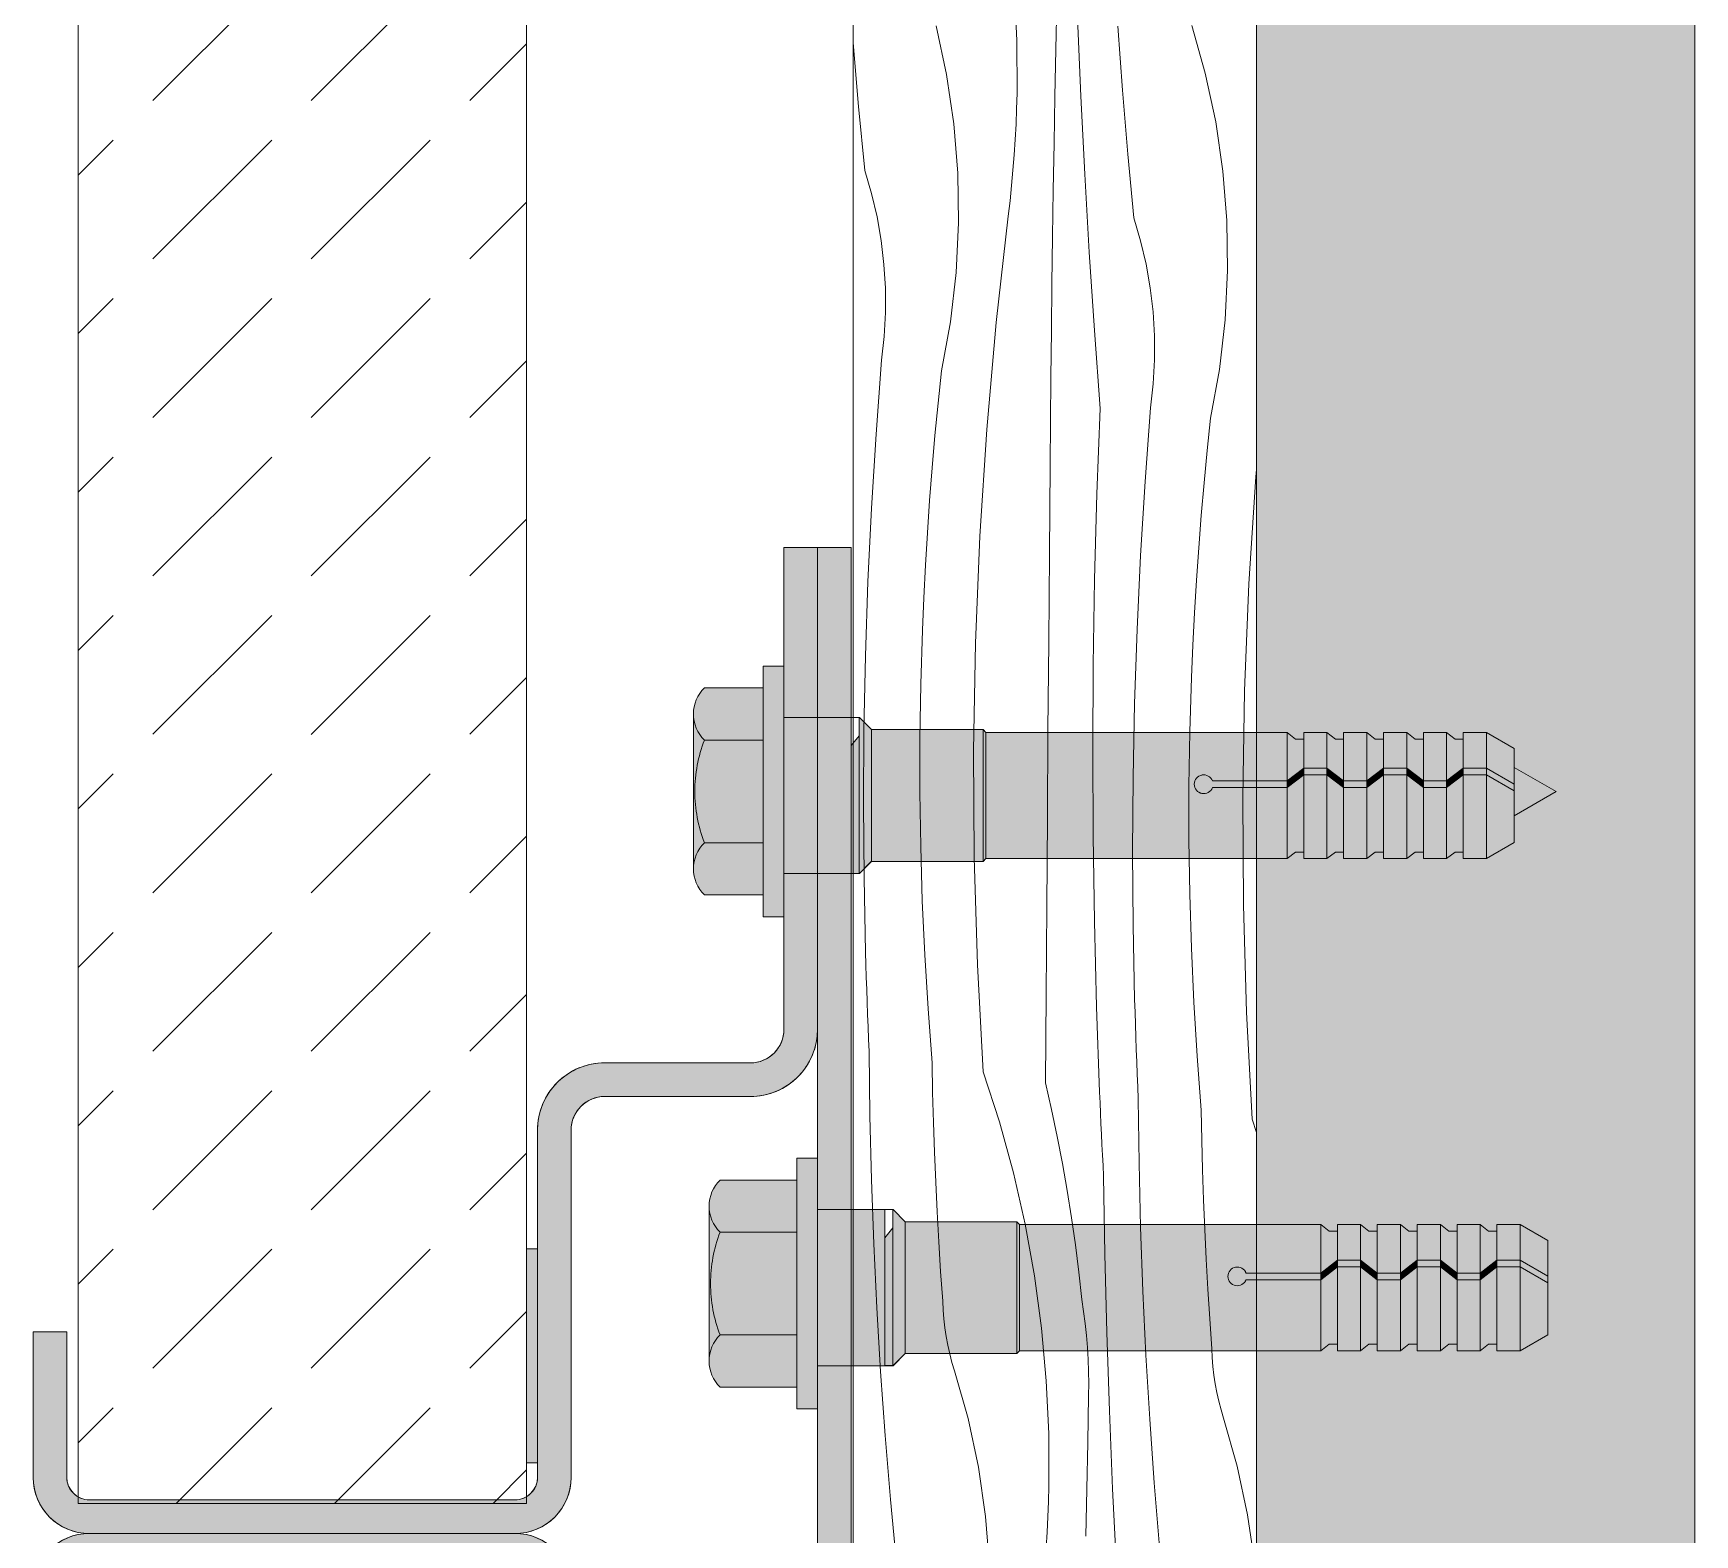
# Model space of a CAD drawing. Header units: millimetres. Extents: x -7826 to 55813, y 465 to 25965.
# Drawn here: x 20769 to 21510, y 12272 to 12942 of the extents above; entities that cross this region are included whole.
import ezdxf

# ---------------------------------------------------------------- set-up
doc = ezdxf.new("R2010")
doc.units = ezdxf.units.MM
for name, color, linetype, lineweight in [('2D - Ogolne2', 251, 'Continuous', 15), ('2D Drafting - General102', 254, 'Continuous', 13), ('2D Drafting - General121', 255, 'Continuous', 0), ('2D Drafting - General2', 251, 'Continuous', 15), ('2D Drafting - General81', 251, 'Continuous', 20)]:
    doc.layers.add(name, color=color, linetype=linetype, lineweight=lineweight)

# ---------------------------------------------------------------- blocks, each defined once
blk = doc.blocks.new('*X26')
at = {"layer": '2D Drafting - General81', "linetype": 'Continuous'}
for p, q in [((-77609.35, 61215.03), (-77608.26, 61191.54)), ((-77590.9, 61187.49), (-77590.45, 61208.38)), ((-77639.64, 61176.41), (-77644.27, 61198.1)), ((-77579.76, 61166.77), (-77581.2, 61201.65)), ((-77561.18, 61169.4), (-77563.21, 61197.91)), ((-77524.21, 61176.93), (-77530.24, 61198.27)), ((-77681.25, 61190.57), (-77681.33, 61191.74)), ((-77678.88, 61162.09), (-77681.25, 61190.57)), ((-77608.26, 61191.54), (-77608.21, 61168.02)), ((-77591.31, 61166.6), (-77590.9, 61187.49)), ((-77636.42, 61154.46), (-77639.64, 61176.41)), ((-77519.57, 61155.24), (-77524.21, 61176.93)), ((-77608.39, 61161.15), (-77608.21, 61168.02)), ((-77591.68, 61145.71), (-77591.31, 61166.6)), ((-77578.02, 61131.9), (-77579.76, 61166.77)), ((-77558.81, 61140.92), (-77561.18, 61169.4)), ((-77676.17, 61133.64), (-77678.88, 61162.09)), ((-77608.66, 61154.28), (-77608.39, 61161.15)), ((-77634.64, 61132.36), (-77636.42, 61154.46)), ((-77609.02, 61147.42), (-77608.66, 61154.28)), ((-77516.35, 61133.29), (-77519.57, 61155.24)), ((-77609.47, 61140.57), (-77609.02, 61147.42)), ((-77592.02, 61124.81), (-77591.68, 61145.71)), ((-77610.01, 61133.72), (-77609.47, 61140.57)), ((-77556.1, 61112.47), (-77558.81, 61140.92)), ((-77673.13, 61123.35), (-77676.17, 61133.64)), ((-77634.29, 61110.18), (-77634.64, 61132.36)), ((-77610.63, 61126.87), (-77610.01, 61133.72)), ((-77576, 61097.05), (-77578.02, 61131.9)), ((-77514.57, 61111.19), (-77516.35, 61133.29)), ((-77670.68, 61112.91), (-77673.13, 61123.35)), ((-77611.34, 61120.04), (-77610.63, 61126.87)), ((-77592.33, 61103.92), (-77592.02, 61124.81)), ((-77612.15, 61113.21), (-77611.34, 61120.04)), ((-77668.83, 61102.35), (-77670.68, 61112.91)), ((-77635.39, 61088.03), (-77634.29, 61110.18)), ((-77617.48, 61065.69), (-77612.15, 61113.21)), ((-77553.06, 61102.18), (-77556.1, 61112.47)), ((-77514.23, 61089.01), (-77514.57, 61111.19)), ((-77667.58, 61091.69), (-77668.83, 61102.35)), ((-77592.61, 61083.03), (-77592.33, 61103.92)), ((-77550.62, 61091.74), (-77553.06, 61102.18)), ((-77666.94, 61080.99), (-77667.58, 61091.69)), ((-77573.7, 61062.21), (-77576, 61097.05)), ((-77548.76, 61081.18), (-77550.62, 61091.74)), ((-77637.93, 61065.99), (-77635.39, 61088.03)), ((-77515.32, 61066.86), (-77514.23, 61089.01)), ((-77666.91, 61070.26), (-77666.94, 61080.99)), ((-77592.85, 61062.13), (-77592.61, 61083.03)), ((-77547.52, 61070.52), (-77548.76, 61081.18)), ((-77667.49, 61059.55), (-77666.91, 61070.26)), ((-77546.87, 61059.82), (-77547.52, 61070.52)), ((-77641.89, 61044.17), (-77637.93, 61065.99)), ((-77621.69, 61018.06), (-77617.48, 61065.69)), ((-77593.06, 61041.24), (-77592.85, 61062.13)), ((-77571.1, 61027.4), (-77573.7, 61062.21)), ((-77517.86, 61044.82), (-77515.32, 61066.86)), ((-77668.67, 61048.89), (-77667.49, 61059.55)), ((-77546.84, 61049.09), (-77546.87, 61059.82)), ((-77671.13, 61015.94), (-77668.67, 61048.89)), ((-77547.42, 61038.38), (-77546.84, 61049.09)), ((-77643.42, 61029.74), (-77641.89, 61044.17)), ((-77593.41, 61001.9), (-77593.06, 61041.24)), ((-77521.82, 61023), (-77517.86, 61044.82)), ((-77548.6, 61027.72), (-77547.42, 61038.38)), ((-77644.82, 61015.3), (-77643.42, 61029.74)), ((-77572.55, 60989.27), (-77571.1, 61027.4)), ((-77551.06, 60994.77), (-77548.6, 61027.72)), ((-77624.77, 60970.34), (-77621.69, 61018.06)), ((-77523.35, 61008.57), (-77521.82, 61023)), ((-77673.15, 60982.95), (-77671.13, 61015.94)), ((-77646.08, 61000.85), (-77644.82, 61015.3)), ((-77524.75, 60994.13), (-77523.35, 61008.57)), ((-77647.22, 60986.38), (-77646.08, 61000.85)), ((-77593.75, 60962.55), (-77593.41, 61001.9)), ((-77504.7, 60949.17), (-77501.62, 60996.89)), ((-77501.62, 60996.89), (-77501.33, 61000.16)), ((-77573.58, 60951.12), (-77572.55, 60989.27)), ((-77553.08, 60961.78), (-77551.06, 60994.77)), ((-77526.01, 60979.68), (-77524.75, 60994.13)), ((-77674.71, 60949.94), (-77673.15, 60982.95)), ((-77648.22, 60971.91), (-77647.22, 60986.38)), ((-77527.15, 60965.21), (-77526.01, 60979.68)), ((-77649.1, 60957.43), (-77648.22, 60971.91)), ((-77626.73, 60922.57), (-77624.77, 60970.34)), ((-77594.08, 60923.21), (-77593.75, 60962.55)), ((-77554.64, 60928.77), (-77553.08, 60961.78)), ((-77528.15, 60950.74), (-77527.15, 60965.21)), ((-77649.84, 60942.93), (-77649.1, 60957.43)), ((-77574.22, 60912.97), (-77573.58, 60951.12)), ((-77675.83, 60916.92), (-77674.71, 60949.94)), ((-77529.03, 60936.25), (-77528.15, 60950.74)), ((-77506.66, 60901.39), (-77504.7, 60949.17)), ((-77650.45, 60928.44), (-77649.84, 60942.93)), ((-77529.77, 60921.76), (-77529.03, 60936.25)), ((-77555.76, 60895.75), (-77554.64, 60928.77)), ((-77651.18, 60904.3), (-77650.45, 60928.44)), ((-77627.56, 60874.75), (-77626.73, 60922.57)), ((-77594.39, 60883.87), (-77594.08, 60923.21)), ((-77530.38, 60907.27), (-77529.77, 60921.76)), ((-77676.49, 60883.88), (-77675.83, 60916.92)), ((-77574.45, 60874.82), (-77574.22, 60912.97)), ((-77531.11, 60883.13), (-77530.38, 60907.27)), ((-77651.55, 60880.16), (-77651.18, 60904.3)), ((-77507.5, 60853.58), (-77506.66, 60901.39)), ((-77556.42, 60862.71), (-77555.76, 60895.75)), ((-77676.71, 60850.83), (-77676.49, 60883.88)), ((-77651.55, 60856.01), (-77651.55, 60880.16)), ((-77594.68, 60844.52), (-77594.39, 60883.87)), ((-77531.48, 60858.98), (-77531.11, 60883.13)), ((-77627.27, 60826.94), (-77627.56, 60874.75)), ((-77574.28, 60836.66), (-77574.45, 60874.82)), ((-77556.64, 60829.66), (-77556.42, 60862.71)), ((-77651.19, 60831.86), (-77651.55, 60856.01)), ((-77531.48, 60834.84), (-77531.48, 60858.98)), ((-77676.47, 60817.79), (-77676.71, 60850.83)), ((-77507.2, 60805.77), (-77507.5, 60853.58)), ((-77594.97, 60805.18), (-77594.68, 60844.52)), ((-77573.71, 60798.51), (-77574.28, 60836.66)), ((-77531.12, 60810.69), (-77531.48, 60834.84)), ((-77650.47, 60807.72), (-77651.19, 60831.86)), ((-77625.85, 60779.14), (-77627.27, 60826.94)), ((-77556.41, 60796.62), (-77556.64, 60829.66)), ((-77675.79, 60784.75), (-77676.47, 60817.79)), ((-77530.4, 60786.55), (-77531.12, 60810.69)), ((-77649.38, 60783.6), (-77650.47, 60807.72)), ((-77595.24, 60765.83), (-77594.97, 60805.18)), ((-77505.78, 60757.97), (-77507.2, 60805.77)), ((-77572.73, 60760.36), (-77573.71, 60798.51)), ((-77555.72, 60763.58), (-77556.41, 60796.62)), ((-77675.63, 60779.2), (-77675.79, 60784.75)), ((-77647.93, 60759.5), (-77649.38, 60783.6)), ((-77529.32, 60762.43), (-77530.4, 60786.55)), ((-77675.46, 60773.65), (-77675.63, 60779.2)), ((-77675.27, 60768.1), (-77675.46, 60773.65)), ((-77623.3, 60731.39), (-77625.85, 60779.14)), ((-77675.08, 60762.55), (-77675.27, 60768.1)), ((-77595.49, 60726.49), (-77595.24, 60765.83)), ((-77674.87, 60757), (-77675.08, 60762.55)), ((-77646.12, 60735.42), (-77647.93, 60759.5)), ((-77571.35, 60722.23), (-77572.73, 60760.36)), ((-77555.56, 60758.03), (-77555.72, 60763.58)), ((-77555.39, 60752.48), (-77555.56, 60758.03)), ((-77527.87, 60738.32), (-77529.32, 60762.43)), ((-77674.64, 60751.45), (-77674.87, 60757)), ((-77674.41, 60745.91), (-77674.64, 60751.45)), ((-77555.21, 60746.93), (-77555.39, 60752.48)), ((-77503.23, 60710.22), (-77505.78, 60757.97)), ((-77674.16, 60740.36), (-77674.41, 60745.91)), ((-77555.01, 60741.38), (-77555.21, 60746.93)), ((-77673.82, 60711.78), (-77674.16, 60740.36)), ((-77554.8, 60735.83), (-77555.01, 60741.38)), ((-77554.58, 60730.28), (-77554.8, 60735.83)), ((-77526.06, 60714.24), (-77527.87, 60738.32)), ((-77645.86, 60722.1), (-77646.12, 60735.42)), ((-77623.3, 60731.39), (-77616.07, 60709.01)), ((-77554.34, 60724.73), (-77554.58, 60730.28)), ((-77645.5, 60708.78), (-77645.86, 60722.1)), ((-77595.49, 60726.49), (-77592.78, 60714.52)), ((-77571.15, 60717.56), (-77571.35, 60722.23)), ((-77554.09, 60719.19), (-77554.34, 60724.73)), ((-77592.78, 60714.52), (-77590.27, 60702.51)), ((-77570.95, 60712.88), (-77571.15, 60717.56)), ((-77553.75, 60690.61), (-77554.09, 60719.19)), ((-77525.79, 60700.93), (-77526.06, 60714.24)), ((-77673.14, 60683.21), (-77673.82, 60711.78)), ((-77645.04, 60695.47), (-77645.5, 60708.78)), ((-77616.07, 60709.01), (-77609.85, 60686.33)), ((-77570.74, 60708.21), (-77570.95, 60712.88)), ((-77570.53, 60703.53), (-77570.74, 60708.21)), ((-77503.23, 60710.22), (-77501.33, 60704.34)), ((-77590.27, 60702.51), (-77587.95, 60690.46)), ((-77570.3, 60698.86), (-77570.53, 60703.53)), ((-77570.08, 60694.19), (-77570.3, 60698.86)), ((-77525.43, 60687.61), (-77525.79, 60700.93)), ((-77644.49, 60682.16), (-77645.04, 60695.47)), ((-77569.84, 60689.51), (-77570.08, 60694.19)), ((-77609.85, 60686.33), (-77604.63, 60663.39)), ((-77587.95, 60690.46), (-77585.83, 60678.38)), ((-77569.6, 60684.84), (-77569.84, 60689.51)), ((-77569.02, 60649.94), (-77569.6, 60684.84)), ((-77553.07, 60662.04), (-77553.75, 60690.61)), ((-77524.97, 60674.3), (-77525.43, 60687.61)), ((-77672.12, 60654.65), (-77673.14, 60683.21)), ((-77643.85, 60668.86), (-77644.49, 60682.16)), ((-77585.83, 60678.38), (-77583.9, 60666.26)), ((-77524.43, 60660.99), (-77524.97, 60674.3)), ((-77643.11, 60655.56), (-77643.85, 60668.86)), ((-77604.63, 60663.39), (-77600.44, 60640.25)), ((-77583.9, 60666.26), (-77582.18, 60654.11)), ((-77552.05, 60633.48), (-77553.07, 60662.04)), ((-77670.76, 60626.1), (-77672.12, 60654.65)), ((-77642.28, 60642.26), (-77643.11, 60655.56)), ((-77523.78, 60647.69), (-77524.43, 60660.99)), ((-77582.18, 60654.11), (-77580.65, 60641.94)), ((-77568.15, 60615.03), (-77569.02, 60649.94)), ((-77523.04, 60634.39), (-77523.78, 60647.69)), ((-77641.36, 60628.98), (-77642.28, 60642.26)), ((-77600.44, 60640.25), (-77597.27, 60616.95)), ((-77580.65, 60641.94), (-77579.32, 60629.74)), ((-77550.7, 60604.93), (-77552.05, 60633.48)), ((-77522.21, 60621.09), (-77523.04, 60634.39)), ((-77669.07, 60597.57), (-77670.76, 60626.1)), ((-77641.18, 60625.03), (-77641.36, 60628.98)), ((-77640.86, 60621.1), (-77641.18, 60625.03)), ((-77578.5, 60624.42), (-77579.32, 60629.74)), ((-77640.41, 60617.17), (-77640.86, 60621.1)), ((-77639.82, 60613.27), (-77640.41, 60617.17)), ((-77577.8, 60619.09), (-77578.5, 60624.42)), ((-77577.22, 60613.74), (-77577.8, 60619.09)), ((-77521.29, 60607.81), (-77522.21, 60621.09)), ((-77639.09, 60609.39), (-77639.82, 60613.27)), ((-77597.27, 60616.95), (-77595.14, 60593.52)), ((-77576.77, 60608.37), (-77577.22, 60613.74)), ((-77566.99, 60580.14), (-77568.15, 60615.03)), ((-77638.23, 60605.53), (-77639.09, 60609.39)), ((-77637.23, 60601.71), (-77638.23, 60605.53)), ((-77576.45, 60603), (-77576.77, 60608.37)), ((-77576.26, 60597.63), (-77576.45, 60603)), ((-77549, 60576.4), (-77550.7, 60604.93)), ((-77521.11, 60603.86), (-77521.29, 60607.81)), ((-77520.79, 60599.92), (-77521.11, 60603.86)), ((-77667.04, 60569.06), (-77669.07, 60597.57)), ((-77636.1, 60597.93), (-77637.23, 60601.71)), ((-77630.06, 60576.59), (-77636.1, 60597.93)), ((-77576.18, 60592.25), (-77576.26, 60597.63)), ((-77520.34, 60596), (-77520.79, 60599.92)), ((-77519.75, 60592.1), (-77520.34, 60596)), ((-77595.14, 60593.52), (-77594.05, 60570.03)), ((-77576.24, 60586.87), (-77576.18, 60592.25)), ((-77519.02, 60588.22), (-77519.75, 60592.1)), ((-77518.16, 60584.36), (-77519.02, 60588.22)), ((-77576.68, 60565.98), (-77576.24, 60586.87)), ((-77565.54, 60545.26), (-77566.99, 60580.14)), ((-77517.16, 60580.54), (-77518.16, 60584.36)), ((-77516.03, 60576.76), (-77517.16, 60580.54)), ((-77625.43, 60554.9), (-77630.06, 60576.59)), ((-77546.97, 60547.89), (-77549, 60576.4)), ((-77509.99, 60555.42), (-77516.03, 60576.76)), ((-77664.67, 60540.58), (-77667.04, 60569.06)), ((-77594.05, 60570.03), (-77594, 60546.51)), ((-77577.09, 60545.09), (-77576.68, 60565.98)), ((-77622.21, 60532.95), (-77625.43, 60554.9)), ((-77505.36, 60533.73), (-77509.99, 60555.42)), ((-77594.18, 60539.64), (-77594, 60546.51)), ((-77577.47, 60524.2), (-77577.09, 60545.09)), ((-77563.81, 60510.39), (-77565.54, 60545.26)), ((-77544.6, 60519.41), (-77546.97, 60547.89)), ((-77661.96, 60512.13), (-77664.67, 60540.58)), ((-77594.45, 60532.77), (-77594.18, 60539.64)), ((-77620.43, 60510.85), (-77622.21, 60532.95)), ((-77594.81, 60525.91), (-77594.45, 60532.77)), ((-77502.14, 60511.78), (-77505.36, 60533.73)), ((-77595.26, 60519.06), (-77594.81, 60525.91))]:
    blk.add_line(p, q, dxfattribs=at)
blk = doc.blocks.new('Wype_nienie_27')
at = {"layer": '2D Drafting - General2', "linetype": 'Continuous'}
for p, q in [((-77681.33, 67937), (-77681.33, 53283.58)), ((-77501.33, 53283.58), (-77501.33, 67937))]:
    blk.add_line(p, q, dxfattribs=at)
at = {"layer": '2D Drafting - General81', "linetype": 'Continuous'}
blk.add_blockref('*X26', (0, 0), dxfattribs=at)

msp = doc.modelspace()

# ---------------------------------------------------------------- hatches: boundary and pattern name
at = {"layer": '2D Drafting - General102', "linetype": 'Continuous'}
for points in [[(21118.62, 12636.78), (21118.62, 12712.64), (21103.62, 12712.64), (21103.62, 12659.71), (21103.62, 12636.78)], [(21133.62, 12712.64), (21118.62, 12712.64), (21118.62, 12636.78), (21133.62, 12636.78)], [(21023.63, 12467.64), (21088.62, 12467.64, 0.414214), (21118.62, 12497.64), (21118.62, 12567.11), (21103.62, 12567.11), (21103.62, 12497.64, -0.414214), (21088.62, 12482.64), (21023.63, 12482.64, 0.414214), (20993.63, 12452.64), (20993.63, 12297.64, -0.414214), (20983.63, 12287.64), (20793.63, 12287.64, -0.414214), (20783.63, 12297.64), (20783.63, 12362.64), (20768.63, 12362.64), (20768.63, 12297.64, 0.414214), (20793.63, 12272.64), (20983.63, 12272.64, 0.414214), (21008.63, 12297.64), (21008.63, 12452.64, -0.414214)], [(21133.62, 12567.11), (21118.62, 12567.11), (21118.62, 12497.64), (21118.62, 12417.15), (21133.62, 12417.15)], [(21133.62, 12347.48), (21118.62, 12347.48), (21118.62, 12328.24), (21118.62, 12092.64, -0.414214), (21103.62, 12077.64), (21023.63, 12077.64, -0.414214), (21008.63, 12092.64), (21008.63, 12247.64, 0.414214), (20983.63, 12272.64), (20793.63, 12272.64, 0.414214), (20768.63, 12247.64), (20768.63, 12182.64), (20783.63, 12182.64), (20783.63, 12247.64, -0.414214), (20793.63, 12257.64), (20983.63, 12257.64, -0.414214), (20993.63, 12247.64), (20993.63, 12092.64, 0.414214), (21023.63, 12062.64), (21103.62, 12062.64, 0.414214), (21133.62, 12092.64)]]:
    msp.add_hatch(color=256, dxfattribs=at).paths.add_polyline_path(points, flags=0)
at = {"layer": '2D Drafting - General121', "linetype": 'Continuous'}
for points in [[(21103.62, 12603.79), (21103.62, 12547.87), (21094.3, 12547.87), (21094.3, 12603.79), (21094.3, 12659.71), (21103.62, 12659.71)], [(21094.3, 12626.7), (21068.12, 12626.7, -0.41956), (21068.12, 12650), (21094.3, 12650)], [(21063.85, 12603.79, 0.092424), (21068.12, 12580.88, 0.201281), (21063.23, 12569.23), (21063.23, 12638.35, 0.201281), (21068.12, 12626.7, 0.092424)], [(21133.62, 12567.11), (21103.62, 12567.11), (21103.62, 12603.79), (21103.62, 12636.78), (21133.62, 12636.78), (21133.62, 12599.91)], [(21103.62, 12567.11), (21103.62, 12603.79), (21103.62, 12636.78), (21133.62, 12636.78), (21133.62, 12600.86), (21133.62, 12567.11)], [(21137.13, 12567.21), (21137.13, 12636.78), (21137.3, 12636.78), (21142.72, 12631.37), (21142.72, 12572.62), (21137.3, 12567.21)], [(21094.3, 12580.88), (21068.12, 12580.88, -0.092424), (21063.85, 12603.79, -0.092424), (21068.12, 12626.7), (21094.3, 12626.7), (21094.3, 12603.79)], [(21133.62, 12567.21), (21133.62, 12599.91), (21133.62, 12624.27), (21137.13, 12628.64), (21137.13, 12567.21)], [(21142.72, 12572.52), (21142.72, 12631.37), (21192.46, 12631.37), (21192.46, 12572.52)], [(21192.46, 12572.52), (21192.46, 12631.37), (21193.71, 12630.12), (21193.71, 12573.77)], [(21193.71, 12573.77), (21193.71, 12630.12), (21328.12, 12630.12), (21328.12, 12608.47), (21294.82, 12608.47, 5.475043), (21294.82, 12605.51), (21328.12, 12605.51), (21328.12, 12573.77)], [(21335.57, 12627.16), (21335.57, 12614.21), (21328.12, 12608.47), (21328.12, 12630.12), (21331.87, 12627.16)], [(21345.92, 12630.12), (21345.92, 12614.21), (21335.57, 12614.21), (21335.57, 12630.12)], [(21353.36, 12627.16), (21353.36, 12608.47), (21345.92, 12614.21), (21345.92, 12630.12), (21349.66, 12627.16)], [(21363.72, 12630.12), (21363.72, 12608.47), (21353.36, 12608.47), (21353.36, 12630.12)], [(21363.72, 12608.47), (21363.72, 12630.12), (21367.46, 12627.16), (21371.16, 12627.16), (21371.16, 12614.21)], [(21381.51, 12630.12), (21381.51, 12614.21), (21371.16, 12614.21), (21371.16, 12630.12)], [(21388.96, 12627.16), (21388.96, 12608.47), (21381.51, 12614.21), (21381.51, 12630.12), (21385.26, 12627.16)], [(21399.31, 12630.12), (21399.31, 12608.47), (21388.96, 12608.47), (21388.96, 12630.12)], [(21406.75, 12627.16), (21406.75, 12614.21), (21399.31, 12608.47), (21399.31, 12630.12), (21403.05, 12627.16)], [(21406.75, 12614.21), (21406.75, 12630.12), (21417.11, 12630.12), (21417.11, 12614.21)], [(21429.49, 12607.07), (21417.11, 12614.21), (21417.11, 12630.12), (21429.49, 12622.98)], [(21328.12, 12608.47), (21335.57, 12614.21), (21335.57, 12611.25), (21328.12, 12605.51)], [(21335.57, 12614.21), (21345.92, 12614.21), (21345.92, 12611.25), (21335.57, 12611.25)], [(21353.36, 12605.51), (21345.92, 12611.25), (21345.92, 12614.21), (21353.36, 12608.47)], [(21371.16, 12611.25), (21363.72, 12605.51), (21363.72, 12608.47), (21371.16, 12614.21)], [(21381.51, 12611.25), (21371.16, 12611.25), (21371.16, 12614.21), (21381.51, 12614.21)], [(21388.96, 12605.51), (21381.51, 12611.25), (21381.51, 12614.21), (21388.96, 12608.47)], [(21399.31, 12608.47), (21406.75, 12614.21), (21406.75, 12611.25), (21399.31, 12605.51)], [(21406.75, 12614.21), (21417.11, 12614.21), (21417.11, 12611.25), (21406.75, 12611.25)], [(21429.49, 12604.11), (21417.11, 12611.25), (21417.11, 12614.21), (21429.49, 12607.07)], [(21448.22, 12603.69), (21429.49, 12592.88), (21429.49, 12614.5)], [(21328.12, 12605.51), (21294.82, 12605.51, -5.475043), (21294.82, 12608.47), (21328.12, 12608.47)], [(21335.57, 12576.73), (21331.87, 12576.73), (21328.12, 12573.77), (21328.12, 12605.51), (21335.57, 12611.25)], [(21335.57, 12573.77), (21335.57, 12611.25), (21345.92, 12611.25), (21345.92, 12573.77)], [(21353.36, 12576.73), (21349.66, 12576.73), (21345.92, 12573.77), (21345.92, 12611.25), (21353.36, 12605.51)], [(21353.36, 12608.47), (21363.72, 12608.47), (21363.72, 12605.51), (21353.36, 12605.51)], [(21353.36, 12573.77), (21353.36, 12605.51), (21363.72, 12605.51), (21363.72, 12573.77)], [(21371.16, 12576.73), (21367.46, 12576.73), (21363.72, 12573.77), (21363.72, 12605.51), (21371.16, 12611.25)], [(21381.51, 12573.77), (21371.16, 12573.77), (21371.16, 12611.25), (21381.51, 12611.25)], [(21388.96, 12576.73), (21385.26, 12576.73), (21381.51, 12573.77), (21381.51, 12611.25), (21388.96, 12605.51)], [(21388.96, 12608.47), (21399.31, 12608.47), (21399.31, 12605.51), (21388.96, 12605.51)], [(21399.31, 12573.77), (21388.96, 12573.77), (21388.96, 12605.51), (21399.31, 12605.51)], [(21406.75, 12576.73), (21403.05, 12576.73), (21399.31, 12573.77), (21399.31, 12605.51), (21406.75, 12611.25)], [(21406.75, 12573.77), (21406.75, 12611.25), (21417.11, 12611.25), (21417.11, 12573.77)], [(21429.49, 12580.92), (21417.11, 12573.77), (21417.11, 12611.25), (21429.49, 12604.11)], [(21094.3, 12557.58), (21068.12, 12557.58, -0.41956), (21068.12, 12580.88), (21094.3, 12580.88)], [(21118.62, 12384.16), (21118.62, 12328.24), (21109.3, 12328.24), (21109.3, 12384.16), (21109.3, 12440.08), (21118.62, 12440.08)], [(21109.3, 12407.07), (21075.12, 12407.07, -0.41956), (21075.12, 12430.37), (21109.3, 12430.37)], [(21070.85, 12384.16, 0.092424), (21075.12, 12361.25, 0.201281), (21070.23, 12349.6), (21070.23, 12418.72, 0.201281), (21075.12, 12407.07, 0.092424)], [(21148.62, 12347.48), (21118.62, 12347.48), (21118.62, 12384.16), (21118.62, 12417.15), (21148.62, 12417.15), (21148.62, 12380.28)], [(21118.62, 12347.48), (21118.62, 12384.16), (21118.62, 12417.15), (21148.62, 12417.15), (21148.62, 12381.23), (21148.62, 12347.48)], [(21152.13, 12347.58), (21152.13, 12417.15), (21152.3, 12417.15), (21157.72, 12411.74), (21157.72, 12352.99), (21152.3, 12347.58)], [(21157.72, 12352.89), (21157.72, 12411.74), (21207.46, 12411.74), (21207.46, 12352.89)], [(21207.46, 12352.89), (21207.46, 12411.74), (21208.71, 12410.49), (21208.71, 12354.14)], [(21109.3, 12361.25), (21075.12, 12361.25, -0.092424), (21070.85, 12384.16, -0.092424), (21075.12, 12407.07), (21109.3, 12407.07), (21109.3, 12384.16)], [(21148.62, 12347.58), (21148.62, 12380.28), (21148.62, 12404.64), (21152.13, 12409.01), (21152.13, 12347.58)], [(21208.71, 12354.14), (21208.71, 12410.49), (21343.12, 12410.49), (21343.12, 12388.84), (21309.82, 12388.84, 5.475043), (21309.82, 12385.88), (21343.12, 12385.88), (21343.12, 12354.14)], [(21350.57, 12407.53), (21350.57, 12394.58), (21343.12, 12388.84), (21343.12, 12410.49), (21346.87, 12407.53)], [(21360.92, 12410.49), (21360.92, 12394.58), (21350.57, 12394.58), (21350.57, 12410.49)], [(21368.36, 12407.53), (21368.36, 12388.84), (21360.92, 12394.58), (21360.92, 12410.49), (21364.66, 12407.53)], [(21378.72, 12410.49), (21378.72, 12388.84), (21368.36, 12388.84), (21368.36, 12410.49)], [(21378.72, 12388.84), (21378.72, 12410.49), (21382.46, 12407.53), (21386.16, 12407.53), (21386.16, 12394.58)], [(21396.51, 12410.49), (21396.51, 12394.58), (21386.16, 12394.58), (21386.16, 12410.49)], [(21403.96, 12407.53), (21403.96, 12388.84), (21396.51, 12394.58), (21396.51, 12410.49), (21400.26, 12407.53)], [(21414.31, 12410.49), (21414.31, 12388.84), (21403.96, 12388.84), (21403.96, 12410.49)], [(21421.75, 12407.53), (21421.75, 12394.58), (21414.31, 12388.84), (21414.31, 12410.49), (21418.05, 12407.53)], [(21421.75, 12394.58), (21421.75, 12410.49), (21432.11, 12410.49), (21432.11, 12394.58)], [(21444.49, 12387.44), (21432.11, 12394.58), (21432.11, 12410.49), (21444.49, 12403.34)], [(21343.12, 12385.88), (21309.82, 12385.88, -5.475043), (21309.82, 12388.84), (21343.12, 12388.84)], [(21343.12, 12388.84), (21350.57, 12394.58), (21350.57, 12391.62), (21343.12, 12385.88)], [(21350.57, 12357.1), (21346.87, 12357.1), (21343.12, 12354.14), (21343.12, 12385.88), (21350.57, 12391.62)], [(21350.57, 12394.58), (21360.92, 12394.58), (21360.92, 12391.62), (21350.57, 12391.62)], [(21350.57, 12354.14), (21350.57, 12391.62), (21360.92, 12391.62), (21360.92, 12354.14)], [(21368.36, 12385.88), (21360.92, 12391.62), (21360.92, 12394.58), (21368.36, 12388.84)], [(21368.36, 12357.1), (21364.66, 12357.1), (21360.92, 12354.14), (21360.92, 12391.62), (21368.36, 12385.88)], [(21386.16, 12391.62), (21378.72, 12385.88), (21378.72, 12388.84), (21386.16, 12394.58)], [(21386.16, 12357.1), (21382.46, 12357.1), (21378.72, 12354.14), (21378.72, 12385.88), (21386.16, 12391.62)], [(21396.51, 12391.62), (21386.16, 12391.62), (21386.16, 12394.58), (21396.51, 12394.58)], [(21396.51, 12354.14), (21386.16, 12354.14), (21386.16, 12391.62), (21396.51, 12391.62)], [(21403.96, 12385.88), (21396.51, 12391.62), (21396.51, 12394.58), (21403.96, 12388.84)], [(21403.96, 12357.1), (21400.26, 12357.1), (21396.51, 12354.14), (21396.51, 12391.62), (21403.96, 12385.88)], [(21414.31, 12388.84), (21421.75, 12394.58), (21421.75, 12391.62), (21414.31, 12385.88)], [(21421.75, 12357.1), (21418.05, 12357.1), (21414.31, 12354.14), (21414.31, 12385.88), (21421.75, 12391.62)], [(21421.75, 12394.58), (21432.11, 12394.58), (21432.11, 12391.62), (21421.75, 12391.62)], [(21421.75, 12354.14), (21421.75, 12391.62), (21432.11, 12391.62), (21432.11, 12354.14)], [(21444.49, 12384.48), (21432.11, 12391.62), (21432.11, 12394.58), (21444.49, 12387.44)], [(21444.49, 12361.29), (21432.11, 12354.14), (21432.11, 12391.62), (21444.49, 12384.48)], [(21368.36, 12388.84), (21378.72, 12388.84), (21378.72, 12385.88), (21368.36, 12385.88)], [(21368.36, 12354.14), (21368.36, 12385.88), (21378.72, 12385.88), (21378.72, 12354.14)], [(21403.96, 12388.84), (21414.31, 12388.84), (21414.31, 12385.88), (21403.96, 12385.88)], [(21414.31, 12354.14), (21403.96, 12354.14), (21403.96, 12385.88), (21414.31, 12385.88)], [(21109.3, 12337.95), (21075.12, 12337.95, -0.41956), (21075.12, 12361.25), (21109.3, 12361.25)]]:
    msp.add_hatch(color=256, dxfattribs=at).paths.add_polyline_path(points, flags=0)
at = {"layer": '2D Drafting - General81', "linetype": 'Continuous'}
h = msp.add_hatch(dxfattribs=at)
h.set_pattern_fill('SOLID___DASHED', color=256, style=0, pattern_type=2)
h.set_pattern_definition([(45, (98815.82, -48252.71), (-70.71068, 70.71068), []), (45, (98780.46, -48217.35), (-70.71068, 70.71068), [75, -25])])
h.paths.add_polyline_path([(21314.49, 5030.87), (21510.03, 5030.87), (21510.03, 19684.29), (21314.49, 19684.29)], flags=0)
h = msp.add_hatch(dxfattribs=at)
h.set_pattern_fill('BETON', color=256, style=0, pattern_type=2)
h.set_pattern_definition([(45, (98815.82, -48252.71), (-70.71068, 70.71068), [75, -25]), (45, (98815.82, -48182), (-70.71068, 70.71068), [75, -25])])
h.paths.add_polyline_path([(20788.72, 18256.08), (20988.72, 18256.08), (20988.72, 12286.08), (20788.72, 12286.08)], flags=0)
msp.add_hatch(color=256, dxfattribs=at).paths.add_polyline_path([(20988.72, 12399.61), (20993.63, 12399.61), (20993.63, 12304.18), (20988.72, 12304.18)], flags=0)

# ---------------------------------------------------------------- linework, layer by layer
at = {"layer": '2D - Ogolne2', "linetype": 'Continuous'}
for p, q in [((21137.3, 12636.78), (21133.62, 12636.78)), ((21133.62, 12636.78), (21133.62, 12599.91)), ((21142.72, 12631.37), (21137.3, 12636.78)), ((21142.72, 12631.37), (21142.72, 12572.52)), ((21192.46, 12631.37), (21142.72, 12631.37)), ((21192.46, 12631.37), (21192.46, 12572.52)), ((21193.71, 12630.12), (21192.46, 12631.37)), ((21193.71, 12573.77), (21193.71, 12630.12)), ((21328.12, 12630.12), (21193.71, 12630.12)), ((21328.12, 12630.12), (21328.12, 12573.77)), ((21331.87, 12627.16), (21328.12, 12630.12)), ((21335.57, 12627.16), (21331.87, 12627.16)), ((21335.57, 12630.12), (21335.57, 12573.77)), ((21335.57, 12630.12), (21335.57, 12627.16)), ((21345.92, 12630.12), (21335.57, 12630.12)), ((21345.92, 12630.12), (21345.92, 12573.77)), ((21349.66, 12627.16), (21345.92, 12630.12)), ((21353.36, 12627.16), (21349.66, 12627.16)), ((21353.36, 12630.12), (21353.36, 12573.77)), ((21353.36, 12630.12), (21353.36, 12627.16)), ((21363.72, 12630.12), (21353.36, 12630.12)), ((21363.72, 12630.12), (21363.72, 12573.77)), ((21367.46, 12627.16), (21363.72, 12630.12)), ((21371.16, 12627.16), (21367.46, 12627.16)), ((21371.16, 12630.12), (21371.16, 12573.77)), ((21371.16, 12630.12), (21371.16, 12627.16)), ((21381.51, 12630.12), (21371.16, 12630.12)), ((21381.51, 12630.12), (21381.51, 12573.77)), ((21385.26, 12627.16), (21381.51, 12630.12)), ((21388.96, 12627.16), (21385.26, 12627.16)), ((21388.96, 12630.12), (21388.96, 12627.16)), ((21388.96, 12630.12), (21388.96, 12573.77)), ((21399.31, 12630.12), (21388.96, 12630.12)), ((21399.31, 12630.12), (21399.31, 12573.77)), ((21403.05, 12627.16), (21399.31, 12630.12)), ((21406.75, 12627.16), (21403.05, 12627.16)), ((21417.11, 12630.12), (21406.75, 12630.12)), ((21406.75, 12630.12), (21406.75, 12573.77)), ((21417.11, 12630.12), (21417.11, 12573.77)), ((21429.49, 12622.98), (21417.11, 12630.12)), ((21429.49, 12622.98), (21429.49, 12580.92)), ((21335.57, 12614.21), (21328.12, 12608.47)), ((21345.92, 12614.21), (21335.57, 12614.21)), ((21353.36, 12608.47), (21345.92, 12614.21)), ((21371.16, 12614.21), (21363.72, 12608.47)), ((21381.51, 12614.21), (21371.16, 12614.21)), ((21388.96, 12608.47), (21381.51, 12614.21)), ((21406.75, 12614.21), (21399.31, 12608.47)), ((21417.11, 12614.21), (21406.75, 12614.21)), ((21429.49, 12607.07), (21417.11, 12614.21)), ((21429.49, 12614.5), (21448.22, 12603.69)), ((21328.12, 12608.47), (21294.82, 12608.47)), ((21328.12, 12605.51), (21294.82, 12605.51)), ((21335.57, 12611.25), (21328.12, 12605.51)), ((21345.92, 12611.25), (21335.57, 12611.25)), ((21353.36, 12605.51), (21345.92, 12611.25)), ((21363.72, 12608.47), (21353.36, 12608.47)), ((21363.72, 12605.51), (21353.36, 12605.51)), ((21371.16, 12611.25), (21363.72, 12605.51)), ((21381.51, 12611.25), (21371.16, 12611.25)), ((21388.96, 12605.51), (21381.51, 12611.25)), ((21399.31, 12608.47), (21388.96, 12608.47)), ((21399.31, 12605.51), (21388.96, 12605.51)), ((21406.75, 12611.25), (21399.31, 12605.51)), ((21417.11, 12611.25), (21406.75, 12611.25)), ((21429.49, 12604.11), (21417.11, 12611.25)), ((21133.62, 12567.11), (21133.62, 12600.86)), ((21429.49, 12592.88), (21448.22, 12603.69)), ((21331.87, 12576.73), (21328.12, 12573.77)), ((21335.57, 12576.73), (21331.87, 12576.73)), ((21335.57, 12573.77), (21335.57, 12576.73)), ((21349.66, 12576.73), (21345.92, 12573.77)), ((21353.36, 12576.73), (21349.66, 12576.73)), ((21353.36, 12573.77), (21353.36, 12576.73)), ((21367.46, 12576.73), (21363.72, 12573.77)), ((21371.16, 12576.73), (21367.46, 12576.73)), ((21371.16, 12573.77), (21371.16, 12576.73)), ((21385.26, 12576.73), (21381.51, 12573.77)), ((21388.96, 12576.73), (21385.26, 12576.73)), ((21388.96, 12573.77), (21388.96, 12576.73)), ((21403.05, 12576.73), (21399.31, 12573.77)), ((21406.75, 12576.73), (21403.05, 12576.73)), ((21429.49, 12580.92), (21417.11, 12573.77)), ((21137.3, 12567.11), (21133.62, 12567.11)), ((21142.72, 12572.52), (21137.3, 12567.11)), ((21192.46, 12572.52), (21142.72, 12572.52)), ((21193.71, 12573.77), (21192.46, 12572.52)), ((21328.12, 12573.77), (21193.71, 12573.77)), ((21345.92, 12573.77), (21335.57, 12573.77)), ((21363.72, 12573.77), (21353.36, 12573.77)), ((21381.51, 12573.77), (21371.16, 12573.77)), ((21399.31, 12573.77), (21388.96, 12573.77)), ((21417.11, 12573.77), (21406.75, 12573.77)), ((21148.62, 12417.15), (21148.62, 12380.28)), ((21152.3, 12417.15), (21148.62, 12417.15)), ((21157.72, 12411.74), (21152.3, 12417.15)), ((21207.46, 12411.74), (21157.72, 12411.74)), ((21157.72, 12411.74), (21157.72, 12352.89)), ((21208.71, 12410.49), (21207.46, 12411.74)), ((21207.46, 12411.74), (21207.46, 12352.89)), ((21343.12, 12410.49), (21208.71, 12410.49)), ((21208.71, 12354.14), (21208.71, 12410.49)), ((21346.87, 12407.53), (21343.12, 12410.49)), ((21343.12, 12410.49), (21343.12, 12354.14)), ((21350.57, 12407.53), (21346.87, 12407.53)), ((21350.57, 12410.49), (21350.57, 12407.53)), ((21360.92, 12410.49), (21350.57, 12410.49)), ((21350.57, 12410.49), (21350.57, 12354.14)), ((21364.66, 12407.53), (21360.92, 12410.49)), ((21360.92, 12410.49), (21360.92, 12354.14)), ((21368.36, 12407.53), (21364.66, 12407.53)), ((21368.36, 12410.49), (21368.36, 12407.53)), ((21378.72, 12410.49), (21368.36, 12410.49)), ((21368.36, 12410.49), (21368.36, 12354.14)), ((21382.46, 12407.53), (21378.72, 12410.49)), ((21378.72, 12410.49), (21378.72, 12354.14)), ((21386.16, 12407.53), (21382.46, 12407.53)), ((21386.16, 12410.49), (21386.16, 12407.53)), ((21396.51, 12410.49), (21386.16, 12410.49)), ((21386.16, 12410.49), (21386.16, 12354.14)), ((21400.26, 12407.53), (21396.51, 12410.49)), ((21396.51, 12410.49), (21396.51, 12354.14)), ((21403.96, 12407.53), (21400.26, 12407.53)), ((21403.96, 12410.49), (21403.96, 12407.53)), ((21414.31, 12410.49), (21403.96, 12410.49)), ((21403.96, 12410.49), (21403.96, 12354.14)), ((21418.05, 12407.53), (21414.31, 12410.49)), ((21414.31, 12410.49), (21414.31, 12354.14)), ((21421.75, 12407.53), (21418.05, 12407.53)), ((21421.75, 12410.49), (21421.75, 12354.14)), ((21432.11, 12410.49), (21421.75, 12410.49)), ((21444.49, 12403.34), (21432.11, 12410.49)), ((21432.11, 12410.49), (21432.11, 12354.14)), ((21444.49, 12403.34), (21444.49, 12361.29)), ((21350.57, 12394.58), (21343.12, 12388.84)), ((21350.57, 12391.62), (21343.12, 12385.88)), ((21360.92, 12394.58), (21350.57, 12394.58)), ((21360.92, 12391.62), (21350.57, 12391.62)), ((21368.36, 12388.84), (21360.92, 12394.58)), ((21368.36, 12385.88), (21360.92, 12391.62)), ((21386.16, 12394.58), (21378.72, 12388.84)), ((21386.16, 12391.62), (21378.72, 12385.88)), ((21396.51, 12394.58), (21386.16, 12394.58)), ((21396.51, 12391.62), (21386.16, 12391.62)), ((21403.96, 12388.84), (21396.51, 12394.58)), ((21403.96, 12385.88), (21396.51, 12391.62)), ((21421.75, 12394.58), (21414.31, 12388.84)), ((21421.75, 12391.62), (21414.31, 12385.88)), ((21432.11, 12394.58), (21421.75, 12394.58)), ((21432.11, 12391.62), (21421.75, 12391.62)), ((21444.49, 12387.44), (21432.11, 12394.58)), ((21444.49, 12384.48), (21432.11, 12391.62)), ((21343.12, 12388.84), (21309.82, 12388.84)), ((21343.12, 12385.88), (21309.82, 12385.88)), ((21378.72, 12388.84), (21368.36, 12388.84)), ((21378.72, 12385.88), (21368.36, 12385.88)), ((21414.31, 12388.84), (21403.96, 12388.84)), ((21414.31, 12385.88), (21403.96, 12385.88)), ((21148.62, 12347.48), (21148.62, 12381.23)), ((21444.49, 12361.29), (21432.11, 12354.14)), ((21157.72, 12352.89), (21152.3, 12347.48)), ((21207.46, 12352.89), (21157.72, 12352.89)), ((21208.71, 12354.14), (21207.46, 12352.89)), ((21343.12, 12354.14), (21208.71, 12354.14)), ((21346.87, 12357.1), (21343.12, 12354.14)), ((21350.57, 12357.1), (21346.87, 12357.1)), ((21350.57, 12354.14), (21350.57, 12357.1)), ((21360.92, 12354.14), (21350.57, 12354.14)), ((21364.66, 12357.1), (21360.92, 12354.14)), ((21368.36, 12357.1), (21364.66, 12357.1)), ((21368.36, 12354.14), (21368.36, 12357.1)), ((21378.72, 12354.14), (21368.36, 12354.14)), ((21382.46, 12357.1), (21378.72, 12354.14)), ((21386.16, 12357.1), (21382.46, 12357.1)), ((21386.16, 12354.14), (21386.16, 12357.1)), ((21396.51, 12354.14), (21386.16, 12354.14)), ((21400.26, 12357.1), (21396.51, 12354.14)), ((21403.96, 12357.1), (21400.26, 12357.1)), ((21403.96, 12354.14), (21403.96, 12357.1)), ((21414.31, 12354.14), (21403.96, 12354.14)), ((21418.05, 12357.1), (21414.31, 12354.14)), ((21421.75, 12357.1), (21418.05, 12357.1)), ((21432.11, 12354.14), (21421.75, 12354.14)), ((21152.3, 12347.48), (21148.62, 12347.48))]:
    msp.add_line(p, q, dxfattribs=at)
for centre in [(21290.9, 12606.99), (21305.9, 12387.36)]:
    msp.add_arc(centre, 4.18, 20.70161, 339.29839, dxfattribs=at)
at = {"layer": '2D Drafting - General2', "linetype": 'Continuous'}
for p, q in [((21103.62, 12712.64), (21103.62, 12497.64)), ((21118.62, 12712.64), (21103.62, 12712.64)), ((21118.62, 12712.64), (21118.62, 12092.64)), ((21133.62, 12712.64), (21118.62, 12712.64)), ((21118.62, 12712.64), (21118.62, 12497.64)), ((21133.62, 12712.64), (21133.62, 12092.64)), ((21094.3, 12659.71), (21103.62, 12659.71)), ((21094.3, 12603.79), (21094.3, 12659.71)), ((21103.62, 12659.71), (21103.62, 12603.79)), ((21068.12, 12650), (21094.3, 12650)), ((21063.23, 12569.23), (21063.23, 12638.35)), ((21103.62, 12636.78), (21133.62, 12636.78)), ((21068.12, 12626.7), (21094.3, 12626.7)), ((21094.3, 12603.79), (21094.3, 12547.87)), ((21103.62, 12547.87), (21103.62, 12603.79)), ((21068.12, 12580.88), (21094.3, 12580.88)), ((21103.62, 12567.11), (21133.62, 12567.11)), ((21068.12, 12557.58), (21094.3, 12557.58)), ((21094.3, 12547.87), (21103.62, 12547.87)), ((21088.62, 12482.64), (21023.63, 12482.64)), ((21088.62, 12467.64), (21023.63, 12467.64)), ((20993.63, 12452.64), (20993.63, 12297.64)), ((21008.63, 12452.64), (21008.63, 12297.64)), ((21109.3, 12384.16), (21109.3, 12440.08)), ((21109.3, 12440.08), (21118.62, 12440.08)), ((21118.62, 12440.08), (21118.62, 12384.16)), ((21075.12, 12430.37), (21109.3, 12430.37)), ((21070.23, 12349.6), (21070.23, 12418.72)), ((21118.62, 12417.15), (21148.62, 12417.15)), ((21075.12, 12407.07), (21109.3, 12407.07)), ((21109.3, 12384.16), (21109.3, 12328.24)), ((21118.62, 12328.24), (21118.62, 12384.16)), ((20768.63, 12362.64), (20768.63, 12297.64)), ((20768.63, 12362.64), (20783.63, 12362.64)), ((20783.63, 12362.64), (20783.63, 12297.64)), ((21075.12, 12361.25), (21109.3, 12361.25)), ((21118.62, 12347.48), (21148.62, 12347.48)), ((21075.12, 12337.95), (21109.3, 12337.95)), ((21109.3, 12328.24), (21118.62, 12328.24)), ((20983.63, 12287.64), (20793.63, 12287.64)), ((20983.63, 12272.64), (20793.63, 12272.64)), ((20983.63, 12272.64), (20793.63, 12272.64))]:
    msp.add_line(p, q, dxfattribs=at)
at = {"layer": '2D Drafting - General2', "linetype": 'Continuous', "flags": 128}
for points in [[(21314.49, 5030.87), (21510.03, 5030.87), (21510.03, 19684.29), (21314.49, 19684.29)], [(20788.72, 18256.08), (20988.72, 18256.08), (20988.72, 12286.08), (20788.72, 12286.08)], [(21118.62, 12636.78), (21118.62, 12712.64), (21103.62, 12712.64), (21103.62, 12659.71), (21103.62, 12636.78)], [(21133.62, 12712.64), (21118.62, 12712.64), (21118.62, 12636.78), (21133.62, 12636.78)], [(21103.62, 12603.79), (21103.62, 12547.87), (21094.3, 12547.87), (21094.3, 12603.79), (21094.3, 12659.71), (21103.62, 12659.71)], [(21133.62, 12567.11), (21103.62, 12567.11), (21103.62, 12603.79), (21103.62, 12636.78), (21133.62, 12636.78), (21133.62, 12599.91)], [(21103.62, 12567.11), (21103.62, 12603.79), (21103.62, 12636.78), (21133.62, 12636.78), (21133.62, 12600.86), (21133.62, 12567.11)], [(21137.13, 12567.21), (21137.13, 12636.78), (21137.3, 12636.78), (21142.72, 12631.37), (21142.72, 12572.62), (21137.3, 12567.21)], [(21133.62, 12567.21), (21133.62, 12599.91), (21133.62, 12624.27), (21137.13, 12628.64), (21137.13, 12567.21)], [(21142.72, 12572.52), (21142.72, 12631.37), (21192.46, 12631.37), (21192.46, 12572.52)], [(21192.46, 12572.52), (21192.46, 12631.37), (21193.71, 12630.12), (21193.71, 12573.77)], [(21335.57, 12627.16), (21335.57, 12614.21), (21328.12, 12608.47), (21328.12, 12630.12), (21331.87, 12627.16)], [(21345.92, 12630.12), (21345.92, 12614.21), (21335.57, 12614.21), (21335.57, 12630.12)], [(21353.36, 12627.16), (21353.36, 12608.47), (21345.92, 12614.21), (21345.92, 12630.12), (21349.66, 12627.16)], [(21363.72, 12630.12), (21363.72, 12608.47), (21353.36, 12608.47), (21353.36, 12630.12)], [(21363.72, 12608.47), (21363.72, 12630.12), (21367.46, 12627.16), (21371.16, 12627.16), (21371.16, 12614.21)], [(21381.51, 12630.12), (21381.51, 12614.21), (21371.16, 12614.21), (21371.16, 12630.12)], [(21388.96, 12627.16), (21388.96, 12608.47), (21381.51, 12614.21), (21381.51, 12630.12), (21385.26, 12627.16)], [(21399.31, 12630.12), (21399.31, 12608.47), (21388.96, 12608.47), (21388.96, 12630.12)], [(21406.75, 12627.16), (21406.75, 12614.21), (21399.31, 12608.47), (21399.31, 12630.12), (21403.05, 12627.16)], [(21406.75, 12614.21), (21406.75, 12630.12), (21417.11, 12630.12), (21417.11, 12614.21)], [(21429.49, 12607.07), (21417.11, 12614.21), (21417.11, 12630.12), (21429.49, 12622.98)], [(21328.12, 12608.47), (21335.57, 12614.21), (21335.57, 12611.25), (21328.12, 12605.51)], [(21335.57, 12614.21), (21345.92, 12614.21), (21345.92, 12611.25), (21335.57, 12611.25)], [(21353.36, 12605.51), (21345.92, 12611.25), (21345.92, 12614.21), (21353.36, 12608.47)], [(21371.16, 12611.25), (21363.72, 12605.51), (21363.72, 12608.47), (21371.16, 12614.21)], [(21381.51, 12611.25), (21371.16, 12611.25), (21371.16, 12614.21), (21381.51, 12614.21)], [(21388.96, 12605.51), (21381.51, 12611.25), (21381.51, 12614.21), (21388.96, 12608.47)], [(21399.31, 12608.47), (21406.75, 12614.21), (21406.75, 12611.25), (21399.31, 12605.51)], [(21406.75, 12614.21), (21417.11, 12614.21), (21417.11, 12611.25), (21406.75, 12611.25)], [(21429.49, 12604.11), (21417.11, 12611.25), (21417.11, 12614.21), (21429.49, 12607.07)], [(21448.22, 12603.69), (21429.49, 12592.88), (21429.49, 12614.5)], [(21335.57, 12576.73), (21331.87, 12576.73), (21328.12, 12573.77), (21328.12, 12605.51), (21335.57, 12611.25)], [(21335.57, 12573.77), (21335.57, 12611.25), (21345.92, 12611.25), (21345.92, 12573.77)], [(21353.36, 12576.73), (21349.66, 12576.73), (21345.92, 12573.77), (21345.92, 12611.25), (21353.36, 12605.51)], [(21353.36, 12608.47), (21363.72, 12608.47), (21363.72, 12605.51), (21353.36, 12605.51)], [(21353.36, 12573.77), (21353.36, 12605.51), (21363.72, 12605.51), (21363.72, 12573.77)], [(21371.16, 12576.73), (21367.46, 12576.73), (21363.72, 12573.77), (21363.72, 12605.51), (21371.16, 12611.25)], [(21381.51, 12573.77), (21371.16, 12573.77), (21371.16, 12611.25), (21381.51, 12611.25)], [(21388.96, 12576.73), (21385.26, 12576.73), (21381.51, 12573.77), (21381.51, 12611.25), (21388.96, 12605.51)], [(21388.96, 12608.47), (21399.31, 12608.47), (21399.31, 12605.51), (21388.96, 12605.51)], [(21399.31, 12573.77), (21388.96, 12573.77), (21388.96, 12605.51), (21399.31, 12605.51)], [(21406.75, 12576.73), (21403.05, 12576.73), (21399.31, 12573.77), (21399.31, 12605.51), (21406.75, 12611.25)], [(21406.75, 12573.77), (21406.75, 12611.25), (21417.11, 12611.25), (21417.11, 12573.77)], [(21429.49, 12580.92), (21417.11, 12573.77), (21417.11, 12611.25), (21429.49, 12604.11)], [(21133.62, 12567.11), (21118.62, 12567.11), (21118.62, 12497.64), (21118.62, 12417.15), (21133.62, 12417.15)], [(21118.62, 12384.16), (21118.62, 12328.24), (21109.3, 12328.24), (21109.3, 12384.16), (21109.3, 12440.08), (21118.62, 12440.08)], [(21148.62, 12347.48), (21118.62, 12347.48), (21118.62, 12384.16), (21118.62, 12417.15), (21148.62, 12417.15), (21148.62, 12380.28)], [(21118.62, 12347.48), (21118.62, 12384.16), (21118.62, 12417.15), (21148.62, 12417.15), (21148.62, 12381.23), (21148.62, 12347.48)], [(21152.13, 12347.58), (21152.13, 12417.15), (21152.3, 12417.15), (21157.72, 12411.74), (21157.72, 12352.99), (21152.3, 12347.58)], [(21157.72, 12352.89), (21157.72, 12411.74), (21207.46, 12411.74), (21207.46, 12352.89)], [(21207.46, 12352.89), (21207.46, 12411.74), (21208.71, 12410.49), (21208.71, 12354.14)], [(21148.62, 12347.58), (21148.62, 12380.28), (21148.62, 12404.64), (21152.13, 12409.01), (21152.13, 12347.58)], [(21350.57, 12407.53), (21350.57, 12394.58), (21343.12, 12388.84), (21343.12, 12410.49), (21346.87, 12407.53)], [(21360.92, 12410.49), (21360.92, 12394.58), (21350.57, 12394.58), (21350.57, 12410.49)], [(21368.36, 12407.53), (21368.36, 12388.84), (21360.92, 12394.58), (21360.92, 12410.49), (21364.66, 12407.53)], [(21378.72, 12410.49), (21378.72, 12388.84), (21368.36, 12388.84), (21368.36, 12410.49)], [(21378.72, 12388.84), (21378.72, 12410.49), (21382.46, 12407.53), (21386.16, 12407.53), (21386.16, 12394.58)], [(21396.51, 12410.49), (21396.51, 12394.58), (21386.16, 12394.58), (21386.16, 12410.49)], [(21403.96, 12407.53), (21403.96, 12388.84), (21396.51, 12394.58), (21396.51, 12410.49), (21400.26, 12407.53)], [(21414.31, 12410.49), (21414.31, 12388.84), (21403.96, 12388.84), (21403.96, 12410.49)], [(21421.75, 12407.53), (21421.75, 12394.58), (21414.31, 12388.84), (21414.31, 12410.49), (21418.05, 12407.53)], [(21421.75, 12394.58), (21421.75, 12410.49), (21432.11, 12410.49), (21432.11, 12394.58)], [(21444.49, 12387.44), (21432.11, 12394.58), (21432.11, 12410.49), (21444.49, 12403.34)], [(20988.72, 12399.61), (20993.63, 12399.61), (20993.63, 12304.18), (20988.72, 12304.18)], [(21343.12, 12388.84), (21350.57, 12394.58), (21350.57, 12391.62), (21343.12, 12385.88)], [(21350.57, 12357.1), (21346.87, 12357.1), (21343.12, 12354.14), (21343.12, 12385.88), (21350.57, 12391.62)], [(21350.57, 12394.58), (21360.92, 12394.58), (21360.92, 12391.62), (21350.57, 12391.62)], [(21350.57, 12354.14), (21350.57, 12391.62), (21360.92, 12391.62), (21360.92, 12354.14)], [(21368.36, 12385.88), (21360.92, 12391.62), (21360.92, 12394.58), (21368.36, 12388.84)], [(21368.36, 12357.1), (21364.66, 12357.1), (21360.92, 12354.14), (21360.92, 12391.62), (21368.36, 12385.88)], [(21386.16, 12391.62), (21378.72, 12385.88), (21378.72, 12388.84), (21386.16, 12394.58)], [(21386.16, 12357.1), (21382.46, 12357.1), (21378.72, 12354.14), (21378.72, 12385.88), (21386.16, 12391.62)], [(21396.51, 12391.62), (21386.16, 12391.62), (21386.16, 12394.58), (21396.51, 12394.58)], [(21396.51, 12354.14), (21386.16, 12354.14), (21386.16, 12391.62), (21396.51, 12391.62)], [(21403.96, 12385.88), (21396.51, 12391.62), (21396.51, 12394.58), (21403.96, 12388.84)], [(21403.96, 12357.1), (21400.26, 12357.1), (21396.51, 12354.14), (21396.51, 12391.62), (21403.96, 12385.88)], [(21414.31, 12388.84), (21421.75, 12394.58), (21421.75, 12391.62), (21414.31, 12385.88)], [(21421.75, 12357.1), (21418.05, 12357.1), (21414.31, 12354.14), (21414.31, 12385.88), (21421.75, 12391.62)], [(21421.75, 12394.58), (21432.11, 12394.58), (21432.11, 12391.62), (21421.75, 12391.62)], [(21421.75, 12354.14), (21421.75, 12391.62), (21432.11, 12391.62), (21432.11, 12354.14)], [(21444.49, 12384.48), (21432.11, 12391.62), (21432.11, 12394.58), (21444.49, 12387.44)], [(21444.49, 12361.29), (21432.11, 12354.14), (21432.11, 12391.62), (21444.49, 12384.48)], [(21368.36, 12388.84), (21378.72, 12388.84), (21378.72, 12385.88), (21368.36, 12385.88)], [(21368.36, 12354.14), (21368.36, 12385.88), (21378.72, 12385.88), (21378.72, 12354.14)], [(21403.96, 12388.84), (21414.31, 12388.84), (21414.31, 12385.88), (21403.96, 12385.88)], [(21414.31, 12354.14), (21403.96, 12354.14), (21403.96, 12385.88), (21414.31, 12385.88)]]:
    msp.add_lwpolyline(points, close=True, dxfattribs=at)
for points in [[(21094.3, 12626.7), (21068.12, 12626.7, -0.41956), (21068.12, 12650), (21094.3, 12650)], [(21063.85, 12603.79, 0.092424), (21068.12, 12580.88, 0.201281), (21063.23, 12569.23), (21063.23, 12638.35, 0.201281), (21068.12, 12626.7, 0.092424)], [(21094.3, 12580.88), (21068.12, 12580.88, -0.092424), (21063.85, 12603.79, -0.092424), (21068.12, 12626.7), (21094.3, 12626.7), (21094.3, 12603.79)], [(21193.71, 12573.77), (21193.71, 12630.12), (21328.12, 12630.12), (21328.12, 12608.47), (21294.82, 12608.47, 5.475043), (21294.82, 12605.51), (21328.12, 12605.51), (21328.12, 12573.77)], [(21328.12, 12605.51), (21294.82, 12605.51, -5.475043), (21294.82, 12608.47), (21328.12, 12608.47)], [(21094.3, 12557.58), (21068.12, 12557.58, -0.41956), (21068.12, 12580.88), (21094.3, 12580.88)], [(21023.63, 12467.64), (21088.62, 12467.64, 0.414214), (21118.62, 12497.64), (21118.62, 12567.11), (21103.62, 12567.11), (21103.62, 12497.64, -0.414214), (21088.62, 12482.64), (21023.63, 12482.64, 0.414214), (20993.63, 12452.64), (20993.63, 12297.64, -0.414214), (20983.63, 12287.64), (20793.63, 12287.64, -0.414214), (20783.63, 12297.64), (20783.63, 12362.64), (20768.63, 12362.64), (20768.63, 12297.64, 0.414214), (20793.63, 12272.64), (20983.63, 12272.64, 0.414214), (21008.63, 12297.64), (21008.63, 12452.64, -0.414214)], [(21109.3, 12407.07), (21075.12, 12407.07, -0.41956), (21075.12, 12430.37), (21109.3, 12430.37)], [(21070.85, 12384.16, 0.092424), (21075.12, 12361.25, 0.201281), (21070.23, 12349.6), (21070.23, 12418.72, 0.201281), (21075.12, 12407.07, 0.092424)], [(21109.3, 12361.25), (21075.12, 12361.25, -0.092424), (21070.85, 12384.16, -0.092424), (21075.12, 12407.07), (21109.3, 12407.07), (21109.3, 12384.16)], [(21208.71, 12354.14), (21208.71, 12410.49), (21343.12, 12410.49), (21343.12, 12388.84), (21309.82, 12388.84, 5.475043), (21309.82, 12385.88), (21343.12, 12385.88), (21343.12, 12354.14)], [(21343.12, 12385.88), (21309.82, 12385.88, -5.475043), (21309.82, 12388.84), (21343.12, 12388.84)], [(21109.3, 12337.95), (21075.12, 12337.95, -0.41956), (21075.12, 12361.25), (21109.3, 12361.25)], [(21133.62, 12347.48), (21118.62, 12347.48), (21118.62, 12328.24), (21118.62, 12092.64, -0.414214), (21103.62, 12077.64), (21023.63, 12077.64, -0.414214), (21008.63, 12092.64), (21008.63, 12247.64, 0.414214), (20983.63, 12272.64), (20793.63, 12272.64, 0.414214), (20768.63, 12247.64), (20768.63, 12182.64), (20783.63, 12182.64), (20783.63, 12247.64, -0.414214), (20793.63, 12257.64), (20983.63, 12257.64, -0.414214), (20993.63, 12247.64), (20993.63, 12092.64, 0.414214), (21023.63, 12062.64), (21103.62, 12062.64, 0.414214), (21133.62, 12092.64)]]:
    msp.add_lwpolyline(points, format="xyb", close=True, dxfattribs=at)
at = {"layer": '2D Drafting - General2', "linetype": 'Continuous'}
for centre, radius, start, end in [((21079.56, 12638.35), 16.33, 134.47805, 225.52195), ((21127.43, 12603.79), 63.58, 158.87798, 180), ((21127.43, 12603.79), 63.58, 180, 201.12202), ((21079.56, 12569.23), 16.33, 134.47805, 225.52195), ((21088.62, 12497.64), 15, 270, 0), ((21088.62, 12497.64), 30, 270, 0), ((21023.63, 12452.64), 30, 90, 180), ((21023.63, 12452.64), 15, 90, 180), ((21086.56, 12418.72), 16.33, 134.47805, 225.52195), ((21134.43, 12384.16), 63.58, 158.87798, 180), ((21134.43, 12384.16), 63.58, 180, 201.12202), ((21086.56, 12349.6), 16.33, 134.47805, 225.52195), ((20793.63, 12297.64), 25, 180, 270), ((20793.63, 12297.64), 10, 180, 270), ((20983.63, 12297.64), 25, 270, 0), ((20983.63, 12297.64), 10, 270, 0), ((20793.63, 12247.64), 25, 90, 180), ((20983.63, 12247.64), 25, 0, 90)]:
    msp.add_arc(centre, radius, start, end, dxfattribs=at)

# ---------------------------------------------------------------- block references
at = {"layer": '2D Drafting - General81', "linetype": 'Continuous'}
msp.add_blockref('Wype_nienie_27', (98815.82, -48252.71), dxfattribs=at)

doc.saveas('drawing.dxf')
